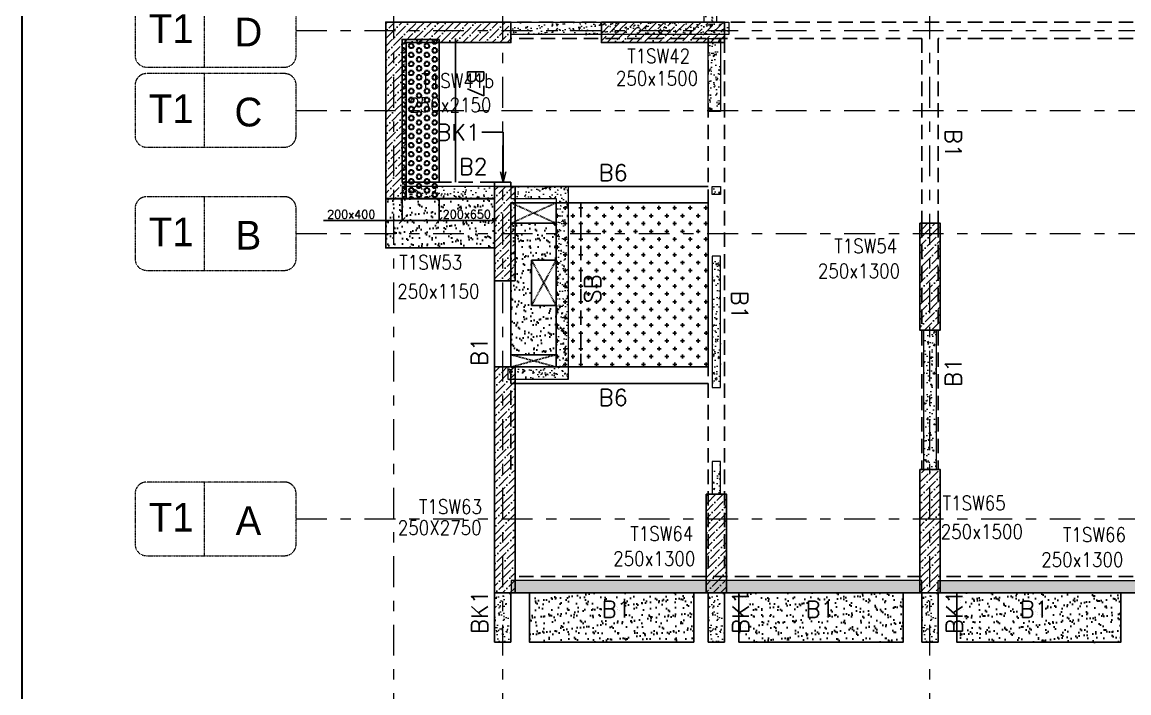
# Model space of a CAD drawing. Header units: millimetres. Extents: x 1078357 to 1340092, y -4684019 to -4550360.
# Drawn here: x 1107926 to 1121396, y -4590830 to -4582661 of the extents above; entities that cross this region are included whole.
import ezdxf
from ezdxf.enums import TextEntityAlignment as Align

# ---------------------------------------------------------------- set-up
doc = ezdxf.new("R2010")
doc.units = ezdxf.units.MM
doc.header["$PDMODE"] = 35
for name, pattern in [('CONTINOUS', [0]), ('DGN STYLE 7', [8.34, 3.75, -1.67, 1.25, -1.67]), ('HIDDEN', [0.375, 0.25, -0.125]), ('New Retail block$0$CONTINOUS', [0])]:
    doc.linetypes.add(name, pattern=pattern)
doc.layers.get('0').update_dxf_attribs({"lineweight": 0})
doc.layers.get('Defpoints').update_dxf_attribs({"lineweight": 0})
for name, color, linetype, lineweight in [('A-_ANOTGRID_E-', 8, 'DGN STYLE 7', 13), ('Combine-boundary', 40, 'Continuous', 30), ('GRID LINE', 8, 'Continuous', 0), ('HATCH', 8, 'Continuous', 30), ('S-COL-IDEN', 30, 'Continuous', 25), ('S-NON STR RCC WALL', 8, 'Continuous', 0)]:
    doc.layers.add(name, color=color, linetype=linetype, lineweight=lineweight)
for name, color, linetype in [('DROP SLAB', 8, 'Continuous'), ('S-BEAM', 3, 'Continuous'), ('S-BEAM-IDEN', 6, 'Continuous'), ('S-COL_STOP', 12, 'Continuous'), ('S-CUTOUT', 8, 'Continuous'), ('S-SLAB-PROJECTION', 2, 'New Retail block$0$CONTINOUS'), ('S-SLAB-STOP', 8, 'New Retail block$0$CONTINOUS')]:
    doc.layers.add(name, color=color, linetype=linetype)
doc.styles.add('Roman', font='romans')
doc.styles.add('ROMANS', font='romans.shx', dxfattribs={"width": 0.85})
doc.styles.get("Standard").update_dxf_attribs({"font": 'Adani Regular.ttf', "height": 500})
doc.dimstyles.new('HARESH', dxfattribs={"dimtxt": 150, "dimasz": 75, "dimexe": 0, "dimexo": 0, "dimgap": 25, "dimtad": 1, "dimdec": 0, "dimdsep": 46, "dimtxsty": 'Roman', "dimblk": 'OBLIQUE', "dimcen": 225, "dimdle": 25, "dimclrd": 2, "dimclre": 2, "dimclrt": 7, "dimadec": 8, "dimazin": 1, "dimtfac": 1, "dimtdec": 0, "dimtmove": 0, "dimatfit": 0, "dimfxl": 1, "dimlwd": -1, "dimlwe": -1, "dimarcsym": 0})
pattern_1 = [(50, (-6322944.62, 28297957.53), (182.184669, -15.93908554), [19.05, -209.55]), (355, (-6322944.62, 28297957.53), (-35.2434214, 191.0568452), [15.24, -167.6405842]), (100.4514447, (-6322929.44, 28297956.2), (146.9412471, 175.1177519), [16.1900088, -178.0902446]), (46.1842, (-6322944.62, 28298008.33), (271.0790409, -42.042328), [28.575, -314.325]), (96.6355576, (-6322922.03, 28298004.83), (237.404134, 247.4261246), [24.2850231, -267.1356082]), (351.1841512, (-6322944.62, 28298008.33), (237.404134, 247.4261246), [22.859967, -251.459732]), (21, (-6322919.22, 28297995.63), (151.6143913, -102.2651982), [19.05, -209.55]), (326, (-6322919.22, 28297995.63), (61.8020283, 184.1879661), [15.24, -167.64]), (71.451445, (-6322906.59, 28297987.11), (213.4164193, 81.9227689), [16.1900088, -178.0899376]), (37.5, (-6322944.623, 28297957.53), (3.08860325, 84.55503887), [0, -165.608, 0, -170.18, 0, -168.275]), (7.5, (-6322944.62, 28297957.53), (66.8196625, 100.18057482), [0, -97.028, 0, -161.798, 0, -64.135]), (327.5, (-6323001.265, 28297957.53), (135.59059517, -5.72874399), [0, -63.5, 0, -198.12, 0, -262.89]), (317.5, (-6323026.67, 28297957.53), (148.1291814, 25.42649103), [0, -82.55, 0, -131.572, 0, -186.69])]
pattern_2 = [(50, (-5225719.91, 23613938.34), (182.184669, -15.93908554), [19.05, -209.55]), (355, (-5225719.9, 23613938.34), (-35.2434214, 191.0568452), [15.24, -167.6405842]), (100.4514447, (-5225704.73, 23613937.02), (146.9412471, 175.1177519), [16.1900088, -178.0902446]), (46.1842, (-5225719.9, 23613989.14), (271.0790409, -42.042328), [28.575, -314.325]), (96.6355576, (-5225697.32, 23613985.64), (237.404134, 247.4261246), [24.2850231, -267.1356082]), (351.1841512, (-5225719.9, 23613989.14), (237.404134, 247.4261246), [22.859967, -251.459732]), (21, (-5225694.51, 23613976.44), (151.6143913, -102.2651982), [19.05, -209.55]), (326, (-5225694.5, 23613976.44), (61.8020283, 184.1879661), [15.24, -167.64]), (71.451445, (-5225681.87, 23613967.92), (213.4164193, 81.9227689), [16.1900088, -178.0899376]), (37.5, (-5225719.91, 23613938.345), (3.08860325, 84.55503887), [0, -165.608, 0, -170.18, 0, -168.275]), (7.5, (-5225719.91, 23613938.345), (66.8196625, 100.18057482), [0, -97.028, 0, -161.798, 0, -64.135]), (327.5, (-5225776.55, 23613938.345), (135.59059517, -5.728744), [0, -63.5, 0, -198.12, 0, -262.89]), (317.5, (-5225801.95, 23613938.34), (148.1291814, 25.42649103), [0, -82.55, 0, -131.572, 0, -186.69])]
pattern_3 = [(45, (1097224.716, -4684019.19), (33.67596, 123.47852), [158.75, -31.75, 0, -31.75])]
pattern_4 = [(45, (2292446.56, -9444012.59), (33.67596045, 123.4785217), [158.75, -31.75, 0, -31.75])]

# ---------------------------------------------------------------- blocks, each defined once
blk = doc.blocks.new('_Oblique')
at = {"color": 0, "linetype": 'ByBlock', "lineweight": -2}
blk.add_line((-0.5, -0.5), (0.5, 0.5), dxfattribs=at)
blk = doc.blocks.new('*D553')
at = {"layer": 'Defpoints', "color": 0, "ltscale": 700, "transparency": 16777216}
for p in [(1112551, -4584811, 0), (1113001, -4584811, 0), (1112551, -4585077)]:
    blk.add_point(p, dxfattribs=at)
at = {"layer": 'S-BEAM-IDEN', "color": 2, "ltscale": 700, "transparency": 16777216}
for p, q in [((1112551, -4584811), (1112551, -4585077)), ((1113001, -4584811), (1113001, -4585077)), ((1111594, -4585077), (1112551, -4585077)), ((1112551, -4585077), (1112476, -4585077)), ((1113001, -4585077), (1112551, -4585077)), ((1113001, -4585077), (1112551, -4585077)), ((1113001, -4585077), (1113076, -4585077))]:
    blk.add_line(p, q, dxfattribs=at)
at = {"layer": 'S-BEAM-IDEN', "color": 2, "ltscale": 700, "transparency": 16777216, "xscale": 75, "yscale": 75, "zscale": 75}
blk.add_blockref('_Oblique', (1112551, -4585077), dxfattribs=at)
at = {"layer": 'S-BEAM-IDEN', "color": 2, "ltscale": 700, "transparency": 16777216, "xscale": 75, "yscale": 75, "zscale": 75, "rotation": 180}
blk.add_blockref('_Oblique', (1113001, -4585077), dxfattribs=at)
at = {"layer": 'S-BEAM-IDEN', "ltscale": 700, "transparency": 16777216, "insert": (1111931, -4585002), "char_height": 150, "attachment_point": 5, "style": 'Roman'}
blk.add_mtext('{\\H0.666667x;200x400}', dxfattribs=at)
blk = doc.blocks.new('*D554')
at = {"layer": 'Defpoints', "color": 0, "ltscale": 700, "transparency": 16777216}
for p in [(1113001, -4584811), (1113676, -4584811, 0), (1113676, -4585077)]:
    blk.add_point(p, dxfattribs=at)
at = {"layer": 'S-BEAM-IDEN', "color": 2, "ltscale": 700, "transparency": 16777216}
for p, q in [((1113001, -4584811), (1113001, -4585077)), ((1113676, -4584811), (1113676, -4585077)), ((1112976, -4585077), (1113701, -4585077))]:
    blk.add_line(p, q, dxfattribs=at)
at = {"layer": 'S-BEAM-IDEN', "color": 2, "ltscale": 700, "transparency": 16777216, "xscale": 75, "yscale": 75, "zscale": 75, "rotation": 180}
blk.add_blockref('_Oblique', (1113001, -4585077), dxfattribs=at)
at = {"layer": 'S-BEAM-IDEN', "color": 2, "ltscale": 700, "transparency": 16777216, "xscale": 75, "yscale": 75, "zscale": 75}
blk.add_blockref('_Oblique', (1113676, -4585077), dxfattribs=at)
at = {"layer": 'S-BEAM-IDEN', "ltscale": 700, "transparency": 16777216, "insert": (1113338, -4585002), "char_height": 150, "attachment_point": 5, "style": 'Roman'}
blk.add_mtext('{\\H0.666667x;200x650}', dxfattribs=at)
blk = doc.blocks.new('Tower grid nomenclature-ex')
at = {"layer": 'A-_ANOTGRID_E-'}
blk.add_lwpolyline([(-1250, -600), (1750, -600, 0.414214), (2000, -350), (2000, 750, 0.414214), (1750, 1000), (-1250, 1000, 0.414214), (-1500, 750), (-1500, -350, 0.414214)], format="xyb", close=True, dxfattribs=at)
blk.add_lwpolyline([(0, 1000), (0, -600)], dxfattribs=at)
at = {"layer": 'A-_ANOTGRID_E-', "flags": 8}
for p in [(-1235, 400), (1788, 400)]:
    blk.add_attdef('GRID', text='', height=625, dxfattribs=at).set_placement(p, align=Align.MIDDLE_CENTER)

msp = doc.modelspace()

# ---------------------------------------------------------------- hatches: boundary and pattern name
at = {"layer": 'DROP SLAB'}
h = msp.add_hatch(dxfattribs=at)
h.set_pattern_fill('CROSS', color=8, scale=15, angle=0.03079)
h.set_pattern_definition([(180.03079016, (-13122988.45, 56304186.8), (-95.19879988, -95.30117261), [47.625, -142.875]), (270.03079016, (-13123012.28, 56304210.6), (95.30117261, -95.19879988), [47.625, -142.875])])
h.paths.add_polyline_path([(1114425.5, -4584861.5), (1116275.4, -4584861.5), (1116275.4, -4586861.3), (1114425.5, -4586861.3)])
at = {"layer": 'HATCH', "ltscale": 1000}
h = msp.add_hatch(dxfattribs=at)
h.set_pattern_fill('HEX', color=8, scale=10, angle=180)
h.set_pattern_definition([(180, (-1078073.835, 4976331.894), (-7e-15, -54.99261315), [31.75, -63.5]), (300, (-1078073.835, 4976331.894), (47.625, 27.49630658), [31.75, -63.5]), (240, (-1078105.585, 4976331.894), (47.625, -27.49630658), [31.75, -63.5])])
h.paths.add_polyline_path([(1113000.6, -4582872.1), (1112550.6, -4582872.1), (1112550.6, -4584811.3), (1113000.6, -4584811.3)])
at = {"layer": 'HATCH'}
h = msp.add_hatch(dxfattribs=at)
h.set_pattern_fill('AR-SAND', color=8, scale=3, angle=179.97015)
h.set_pattern_definition([(37.4701541, (-2811957.83, 14097877.95), (-4.72361136, 146.8264517), [0, -115.824, 0, -129.54, 0, -123.825]), (7.4701541, (-2811957.83, 14097877.95), (134.9689868, 214.9772528), [0, -62.484, 0, -104.394, 0, -40.005]), (327.4701541, (-2812051.56, 14097878), (237.2979035, 0.3075449), [0, -38.1, 0, -137.16, 0, -179.07]), (317.4701541, (-2812051.56, 14097878), (229.1017424, 66.759465), [0, -19.05, 0, -89.916, 0, -102.87])])
h.paths.add_polyline_path([(1113675.4, -4584811.3), (1112350.4, -4584811.3), (1112350.4, -4585411.5), (1113675.4, -4585411.5)])
h = msp.add_hatch(dxfattribs=at)
h.set_pattern_fill('AR-SAND', color=8, scale=3, angle=180.02985)
h.set_pattern_definition([(37.47015413, (-3907957.55, 18781897.14), (-4.72361136, 146.8264517), [0, -115.824, 0, -129.54, 0, -123.825]), (7.4701541, (-3907957.55, 18781897.14), (134.9689868, 214.9772528), [0, -62.484, 0, -104.394, 0, -40.005]), (327.4701541, (-3908051.28, 18781897.19), (237.2979035, 0.3075449), [0, -38.1, 0, -137.16, 0, -179.07]), (317.4701541, (-3908051.28, 18781897.19), (229.1017424, 66.759465), [0, -19.05, 0, -89.916, 0, -102.87])])
h.paths.add_polyline_path([(1113875.4, -4586711.5), (1114425.4, -4586711.5), (1114425.4, -4586111.4), (1114125.4, -4586111.4), (1114125.4, -4585561.5), (1114425.4, -4585561.5), (1114425.4, -4585111.5), (1113875.4, -4585111.5)])
h = msp.add_hatch(dxfattribs=at)
h.set_pattern_fill('AR-SAND', color=8, scale=3, angle=179.97015)
h.set_pattern_definition([(37.47015413, (-3901432.55, 18781897.14), (-4.72361136, 146.8264517), [0, -115.824, 0, -129.54, 0, -123.825]), (7.4701541, (-3901432.55, 18781897.14), (134.9689868, 214.9772528), [0, -62.484, 0, -104.394, 0, -40.005]), (327.4701541, (-3901526.28, 18781897.19), (237.2979035, 0.3075449), [0, -38.1, 0, -137.16, 0, -179.07]), (317.4701541, (-3901526.28, 18781897.19), (229.1017424, 66.759465), [0, -19.05, 0, -89.916, 0, -102.87])])
h.paths.add_polyline_path([(1116100.4, -4589611.5), (1114100.4, -4589611.5), (1114100.4, -4590211.5), (1116100.4, -4590211.5)])
h = msp.add_hatch(dxfattribs=at)
h.set_pattern_fill('AR-SAND', color=8, scale=3, angle=179.97015)
h.set_pattern_definition([(37.47015413, (-3903982.55, 18781897.14), (-4.72361136, 146.8264517), [0, -115.824, 0, -129.54, 0, -123.825]), (7.4701541, (-3903982.55, 18781897.14), (134.9689868, 214.9772528), [0, -62.484, 0, -104.394, 0, -40.005]), (327.4701541, (-3904076.28, 18781897.19), (237.2979035, 0.3075449), [0, -38.1, 0, -137.16, 0, -179.07]), (317.4701541, (-3904076.28, 18781897.19), (229.1017424, 66.759465), [0, -19.05, 0, -89.916, 0, -102.87])])
h.paths.add_polyline_path([(1118650.4, -4589611.5), (1116650.4, -4589611.5), (1116650.4, -4590211.5), (1118650.4, -4590211.5)])
h = msp.add_hatch(dxfattribs=at)
h.set_pattern_fill('AR-SAND', color=8, scale=3, angle=179.97015)
h.set_pattern_definition([(37.47015413, (-3906632.55, 18781897.14), (-4.72361136, 146.8264517), [0, -115.824, 0, -129.54, 0, -123.825]), (7.4701541, (-3906632.55, 18781897.14), (134.9689868, 214.9772528), [0, -62.484, 0, -104.394, 0, -40.005]), (327.4701541, (-3906726.28, 18781897.19), (237.2979035, 0.3075449), [0, -38.1, 0, -137.16, 0, -179.07]), (317.4701541, (-3906726.28, 18781897.19), (229.1017424, 66.759465), [0, -19.05, 0, -89.916, 0, -102.87])])
h.paths.add_polyline_path([(1121300.4, -4589611.5), (1119300.4, -4589611.5), (1119300.4, -4590211.5), (1121300.4, -4590211.5)])
at = {"layer": 'S-COL_STOP', "lineweight": 25, "extrusion": (1.00316e-06, -1.91639e-11, 1)}
h = msp.add_hatch(dxfattribs=at)
h.set_pattern_fill('ANSI36', color=8, scale=20)
h.set_pattern_definition(pattern_3)
h.paths.add_polyline_path([(1112600.6, -4582911.5), (1113875.6, -4582911.5), (1113875.6, -4582661.5), (1112350.6, -4582661.5), (1112350.6, -4584811.5), (1112600.6, -4584811.5)])
at = {"layer": 'S-COL_STOP', "lineweight": 25}
h = msp.add_hatch(dxfattribs=at)
h.set_pattern_fill('ANSI36', color=8, scale=20)
h.set_pattern_definition(pattern_4)
h.paths.add_polyline_path([(1114975.6, -4582661.5), (1116475.6, -4582661.5), (1116475.6, -4582911.5), (1114975.6, -4582911.5)])
h = msp.add_hatch(dxfattribs=at)
h.set_pattern_fill('ANSI36', color=8, scale=20)
h.set_pattern_definition([(45, (2236684.96, -9406181.02), (33.67596045, 123.4785217), [158.75, -31.75, 0, -31.75])])
h.paths.add_polyline_path([(1113675.6, -4584661.5), (1113925.6, -4584661.5), (1113925.6, -4585811.5), (1113675.6, -4585811.5)])
h = msp.add_hatch(dxfattribs=at)
h.set_pattern_fill('ANSI36', color=8, scale=20)
h.set_pattern_definition(pattern_4)
h.paths.add_polyline_path([(1118850.7, -4585111.5), (1119100.7, -4585111.5), (1119100.7, -4586411.5), (1118850.7, -4586411.5)])
at = {"layer": 'S-COL_STOP', "lineweight": 25, "extrusion": (1.00316e-06, -2.11765e-11, 1)}
h = msp.add_hatch(dxfattribs=at)
h.set_pattern_fill('ANSI36', color=8, scale=20)
h.set_pattern_definition(pattern_3)
h.paths.add_polyline_path([(1113925.6, -4589611.5), (1113675.6, -4589611.5), (1113675.6, -4586861.3), (1113925.6, -4586861.3)])
at = {"layer": 'S-COL_STOP', "lineweight": 25}
h = msp.add_hatch(dxfattribs=at)
h.set_pattern_fill('ANSI36', color=8, scale=20)
h.set_pattern_definition(pattern_4)
h.paths.add_polyline_path([(1118850.6, -4588111.5), (1119100.6, -4588111.5), (1119100.6, -4589611.5), (1118850.6, -4589611.5)])
h = msp.add_hatch(dxfattribs=at)
h.set_pattern_fill('ANSI36', color=8, scale=20)
h.set_pattern_definition(pattern_4)
h.paths.add_polyline_path([(1116500.6, -4588411.5), (1116500.6, -4589611.5), (1116250.6, -4589611.5), (1116250.6, -4588411.5)])
at = {"layer": 'S-NON STR RCC WALL'}
h = msp.add_hatch(dxfattribs=at)
h.set_pattern_fill('AR-CONC', color=256, angle=180)
h.set_pattern_definition([(50, (-4135559.94, 18929919.15), (182.184669, -15.9390855), [19.05, -209.55]), (355, (-4135559.94, 18929919.15), (-35.2434214, 191.0568452), [15.24, -167.6405842]), (100.4514447, (-4135544.76, 18929917.82), (146.9412471, 175.1177519), [16.1900088, -178.0902446]), (46.1842, (-4135559.94, 18929969.95), (271.0790409, -42.042328), [28.575, -314.325]), (96.6355576, (-4135537.35, 18929966.45), (237.404134, 247.4261246), [24.285023, -267.1356082]), (351.1841512, (-4135559.94, 18929969.95), (237.404134, 247.4261246), [22.859967, -251.459732]), (21, (-4135534.54, 18929957.25), (151.6143913, -102.2651982), [19.05, -209.55]), (326, (-4135534.54, 18929957.25), (61.8020283, 184.1879661), [15.24, -167.64]), (71.451445, (-4135521.9, 18929948.73), (213.4164193, 81.9227689), [16.1900088, -178.0899376]), (37.5, (-4135559.94, 18929919.15), (3.08860325, 84.55503887), [0, -165.608, 0, -170.18, 0, -168.275]), (7.5, (-4135559.94, 18929919.15), (66.8196625, 100.18057482), [0, -97.028, 0, -161.798, 0, -64.135]), (327.5, (-4135616.58, 18929919.15), (135.59059517, -5.728744), [0, -63.5, 0, -198.12, 0, -262.89]), (317.5, (-4135641.98, 18929919.15), (148.1291814, 25.42649103), [0, -82.55, 0, -131.572, 0, -186.69])])
h.paths.add_polyline_path([(1113875.4, -4580661.5), (1113875.4, -4580511.5), (1116525.4, -4580511.5), (1116525.4, -4580661.5), (1116375.4, -4580661.5), (1116375.4, -4582661.5), (1116525.4, -4582661.5), (1116525.4, -4582811.5), (1113875.4, -4582811.5), (1113875.4, -4582661.5), (1116225.4, -4582661.5), (1116225.4, -4580661.5)])
h = msp.add_hatch(dxfattribs=at)
h.set_pattern_fill('AR-CONC', color=256, angle=180)
h.set_pattern_definition([(50, (-6335259.39, 28294667.5), (182.184669, -15.93908554), [19.05, -209.55]), (355, (-6335259.39, 28294667.5), (-35.2434214, 191.0568452), [15.24, -167.6405842]), (100.4514447, (-6335244.2, 28294666.17), (146.9412471, 175.1177519), [16.1900088, -178.0902446]), (46.1842, (-6335259.4, 28294718.3), (271.0790409, -42.042328), [28.575, -314.325]), (96.6355576, (-6335236.8, 28294714.8), (237.404134, 247.4261246), [24.2850231, -267.1356082]), (351.1841512, (-6335259.4, 28294718.3), (237.404134, 247.4261246), [22.859967, -251.459732]), (21, (-6335233.99, 28294705.6), (151.6143913, -102.2651982), [19.05, -209.55]), (326, (-6335233.99, 28294705.6), (61.8020283, 184.1879661), [15.24, -167.64]), (71.451445, (-6335221.36, 28294697.08), (213.4164193, 81.9227689), [16.1900088, -178.0899376]), (37.5, (-6335259.39, 28294667.5), (3.08860325, 84.55503887), [0, -165.608, 0, -170.18, 0, -168.275]), (7.5, (-6335259.39, 28294667.5), (66.8196625, 100.18057482), [0, -97.028, 0, -161.798, 0, -64.135]), (327.5, (-6335316.03, 28294667.5), (135.59059517, -5.72874399), [0, -63.5, 0, -198.12, 0, -262.89]), (317.5, (-6335341.43, 28294667.5), (148.1291814, 25.42649103), [0, -82.55, 0, -131.572, 0, -186.69])])
h.paths.add_polyline_path([(1116275.4, -4582861.5), (1116425.4, -4582861.5), (1116425.4, -4583751.4), (1116275.4, -4583751.4)])
h = msp.add_hatch(dxfattribs=at)
h.set_pattern_fill('AR-CONC', color=256, angle=180)
h.set_pattern_definition(pattern_2)
h.paths.add_polyline_path([(1112550.4, -4584811.3), (1113675.4, -4584811.3), (1113675.4, -4584661.3), (1112550.4, -4584661.3)])
h = msp.add_hatch(dxfattribs=at)
h.set_pattern_fill('AR-CONC', color=256, angle=180)
h.set_pattern_definition(pattern_2)
h.paths.add_polyline_path([(1114575.5, -4587011.3), (1114575.5, -4584661.3), (1113875.5, -4584661.3), (1113875.5, -4584811.3), (1114425.5, -4584811.3), (1114425.5, -4586861.3), (1113825.5, -4586861.3), (1113825.5, -4586861.3), (1113835.5, -4586861.3), (1113835.5, -4587011.3)])
h = msp.add_hatch(dxfattribs=at)
h.set_pattern_fill('AR-CONC', color=256, angle=180)
h.set_pattern_definition([(50, (2213600.31, -9075725.67), (182.184669, -15.9390855), [19.05, -209.55]), (355, (2213600.31, -9075725.67), (-35.2434214, 191.056845), [15.24, -167.640584]), (100.4514447, (2213615.5, -9075727), (146.941247, 175.117752), [16.190009, -178.0902446]), (46.1842, (2213600.31, -9075674.87), (271.079041, -42.042328), [28.575, -314.325]), (96.6355576, (2213622.9, -9075678.37), (237.404134, 247.426125), [24.285023, -267.135608]), (351.184151, (2213600.3, -9075674.87), (237.404134, 247.426125), [22.859967, -251.459732]), (21, (2213625.71, -9075687.57), (151.6143913, -102.265198), [19.05, -209.55]), (326, (2213625.71, -9075687.57), (61.802028, 184.187966), [15.24, -167.64]), (71.451445, (2213638.35, -9075696.09), (213.416419, 81.922769), [16.190009, -178.0899376]), (37.5, (2213600.31, -9075725.67), (3.08860325, 84.5550389), [0, -165.608, 0, -170.18, 0, -168.275]), (7.5, (2213600.31, -9075725.67), (66.8196625, 100.1805748), [0, -97.028, 0, -161.798, 0, -64.135]), (327.5, (2213543.67, -9075725.67), (135.5905952, -5.728744), [0, -63.5, 0, -198.12, 0, -262.89]), (317.5, (2213518.27, -9075725.67), (148.1291814, 25.426491), [0, -82.55, 0, -131.572, 0, -186.69])])
h.paths.add_polyline_path([(1116325.4, -4584661.5), (1116425.4, -4584661.5), (1116425.4, -4584761.5), (1116325.4, -4584761.5)])
h = msp.add_hatch(dxfattribs=at)
h.set_pattern_fill('AR-CONC', color=256, angle=180)
h.set_pattern_definition([(50, (2213613.53, -9074361), (182.184669, -15.9390855), [19.05, -209.55]), (355, (2213613.53, -9074361), (-35.2434214, 191.056845), [15.24, -167.640584]), (100.4514447, (2213628.7, -9074362.33), (146.941247, 175.117752), [16.190009, -178.0902446]), (46.1842, (2213613.53, -9074310.2), (271.079041, -42.042328), [28.575, -314.325]), (96.6355576, (2213636.12, -9074313.7), (237.404134, 247.426125), [24.285023, -267.135608]), (351.184151, (2213613.53, -9074310.2), (237.404134, 247.426125), [22.859967, -251.459732]), (21, (2213638.93, -9074322.9), (151.6143913, -102.265198), [19.05, -209.55]), (326, (2213638.93, -9074322.9), (61.802028, 184.187966), [15.24, -167.64]), (71.451445, (2213651.56, -9074331.42), (213.416419, 81.922769), [16.190009, -178.0899376]), (37.5, (2213613.527, -9074361), (3.08860325, 84.5550389), [0, -165.608, 0, -170.18, 0, -168.275]), (7.5, (2213613.53, -9074361), (66.8196625, 100.1805748), [0, -97.028, 0, -161.798, 0, -64.135]), (327.5, (2213556.885, -9074361), (135.5905952, -5.728744), [0, -63.5, 0, -198.12, 0, -262.89]), (317.5, (2213531.48, -9074361), (148.1291814, 25.426491), [0, -82.55, 0, -131.572, 0, -186.69])])
h.paths.add_polyline_path([(1116325.4, -4587111.5), (1116425.4, -4587111.5), (1116425.4, -4585511.5), (1116325.4, -4585511.5)])
at = {"layer": 'S-NON STR RCC WALL', "ltscale": 700}
h = msp.add_hatch(dxfattribs=at)
h.set_pattern_fill('AR-CONC', color=256)
h.set_pattern_definition([(50, (-14215.53, 285410.95), (182.184669, -15.9390855), [19.05, -209.55]), (355, (-14215.53, 285410.95), (-35.2434214, 191.056845), [15.24, -167.640584]), (100.4514447, (-14200.34, 285409.62), (146.941247, 175.117752), [16.190009, -178.0902446]), (46.1842, (-14215.53, 285461.75), (271.079041, -42.042328), [28.575, -314.325]), (96.6355576, (-14192.94, 285458.24), (237.404134, 247.426125), [24.285023, -267.135608]), (351.184151, (-14215.53, 285461.75), (237.404134, 247.426125), [22.859967, -251.459732]), (21, (-14190.13, 285449.05), (151.6143913, -102.265198), [19.05, -209.55]), (326, (-14190.13, 285449.05), (61.802028, 184.187966), [15.24, -167.64]), (71.451445, (-14177.49, 285440.52), (213.416419, 81.922769), [16.190009, -178.0899376]), (37.5, (-14215.525, 285410.946), (3.08860325, 84.5550389), [0, -165.608, 0, -170.18, 0, -168.275]), (7.5, (-14215.525, 285410.95), (66.8196625, 100.1805748), [0, -97.028, 0, -161.798, 0, -64.135]), (327.5, (-14272.17, 285410.946), (135.5905952, -5.728744), [0, -63.5, 0, -198.12, 0, -262.89]), (317.5, (-14297.57, 285410.95), (148.1291814, 25.426491), [0, -82.55, 0, -131.572, 0, -186.69])])
h.paths.add_polyline_path([(1118900.4, -4586411.4), (1119050.4, -4586411.4), (1119050.4, -4588111.4), (1118900.4, -4588111.4)])
at = {"layer": 'S-NON STR RCC WALL'}
h = msp.add_hatch(dxfattribs=at)
h.set_pattern_fill('AR-CONC', color=256, angle=180)
h.set_pattern_definition([(50, (1116388.81, -4390341.82), (182.18467, -15.93909), [19.05, -209.55]), (355, (1116388.81, -4390341.82), (-35.24342, 191.05685), [15.24, -167.64058]), (100.45144, (1116404, -4390343.14), (146.94125, 175.11775), [16.19001, -178.09024]), (46.1842, (1116388.8, -4390291.02), (271.07904, -42.04233), [28.575, -314.325]), (96.63556, (1116411.4, -4390294.52), (237.40413, 247.42612), [24.28502, -267.1356]), (351.18415, (1116388.8, -4390291.02), (237.40413, 247.42612), [22.85997, -251.45973]), (21, (1116414.21, -4390303.72), (151.61439, -102.2652), [19.05, -209.55]), (326, (1116414.21, -4390303.72), (61.80203, 184.18797), [15.24, -167.64]), (71.45144, (1116426.85, -4390312.24), (213.41642, 81.92277), [16.19001, -178.08994]), (37.5, (1116388.81, -4390341.815), (3.088603, 84.555039), [0, -165.608, 0, -170.18, 0, -168.275]), (7.5, (1116388.81, -4390341.815), (66.819663, 100.180575), [0, -97.028, 0, -161.798, 0, -64.135]), (327.5, (1116332.17, -4390341.815), (135.590595, -5.728744), [0, -63.5, 0, -198.12, 0, -262.89]), (317.5, (1116306.77, -4390341.82), (148.12918, 25.42649), [0, -82.55, 0, -131.572, 0, -186.69])])
h.paths.add_polyline_path([(1116325.4, -4588411.8), (1116425.4, -4588411.8), (1116425.4, -4588011.5), (1116325.4, -4588011.5)])
h = msp.add_hatch(dxfattribs=at)
h.set_pattern_fill('AR-CONC', color=256, angle=180)
h.set_pattern_definition(pattern_1)
h.paths.add_polyline_path([(1113878.4, -4589611.3), (1118875.5, -4589611.3), (1118875.5, -4589461.3), (1113878.4, -4589461.3)])
h = msp.add_hatch(dxfattribs=at)
h.set_pattern_fill('AR-CONC', color=256)
h.set_pattern_definition(pattern_1)
h.paths.add_polyline_path([(1124072.5, -4589611.3), (1119075.4, -4589611.3), (1119075.4, -4589461.3), (1124072.5, -4589461.3)])
h = msp.add_hatch(dxfattribs=at)
h.set_pattern_fill('AR-CONC', color=256, angle=180)
h.set_pattern_definition([(50, (-8516496.85, 37649495.84), (182.184669, -15.93908554), [19.05, -209.55]), (355, (-8516496.85, 37649495.84), (-35.2434214, 191.0568452), [15.24, -167.6405842]), (100.4514447, (-8516481.66, 37649494.51), (146.9412471, 175.1177519), [16.1900088, -178.0902446]), (46.1842, (-8516496.85, 37649546.64), (271.0790409, -42.0423279), [28.575, -314.325]), (96.6355576, (-8516474.26, 37649543.14), (237.404134, 247.4261246), [24.2850231, -267.1356082]), (351.1841512, (-8516496.85, 37649546.64), (237.404134, 247.4261246), [22.859967, -251.459732]), (21, (-8516471.45, 37649533.94), (151.61439127, -102.2651982), [19.05, -209.55]), (326, (-8516471.45, 37649533.94), (61.80202835, 184.1879661), [15.24, -167.64]), (71.451445, (-8516458.81, 37649525.42), (213.4164193, 81.9227689), [16.1900088, -178.0899376]), (37.5, (-8516496.846, 37649495.84), (3.08860325, 84.55503887), [0, -165.608, 0, -170.18, 0, -168.275]), (7.5, (-8516496.85, 37649495.84), (66.81966251, 100.18057482), [0, -97.028, 0, -161.798, 0, -64.135]), (327.5, (-8516553.49, 37649495.84), (135.59059517, -5.72874399), [0, -63.5, 0, -198.12, 0, -262.89]), (317.5, (-8516578.89, 37649495.84), (148.1291814, 25.42649103), [0, -82.55, 0, -131.572, 0, -186.69])])
h.paths.add_polyline_path([(1113875.4, -4589611.4), (1113675.4, -4589611.4), (1113675.4, -4590211.4), (1113875.4, -4590211.4), (1113875.4, -4590211.4), (1113875.4, -4589611.5)], is_closed=False)
h = msp.add_hatch(dxfattribs=at)
h.set_pattern_fill('AR-CONC', color=256, angle=180)
h.set_pattern_definition([(50, (-8513896.82, 37649495.84), (182.184669, -15.93908554), [19.05, -209.55]), (355, (-8513896.82, 37649495.84), (-35.2434214, 191.0568452), [15.24, -167.6405842]), (100.4514447, (-8513881.64, 37649494.51), (146.9412471, 175.1177519), [16.1900088, -178.0902446]), (46.1842, (-8513896.82, 37649546.64), (271.0790409, -42.0423279), [28.575, -314.325]), (96.6355576, (-8513874.24, 37649543.14), (237.404134, 247.4261246), [24.2850231, -267.1356082]), (351.1841512, (-8513896.82, 37649546.64), (237.404134, 247.4261246), [22.859967, -251.459732]), (21, (-8513871.42, 37649533.94), (151.61439127, -102.2651982), [19.05, -209.55]), (326, (-8513871.42, 37649533.94), (61.80202835, 184.1879661), [15.24, -167.64]), (71.451445, (-8513858.79, 37649525.42), (213.4164193, 81.9227689), [16.1900088, -178.0899376]), (37.5, (-8513896.825, 37649495.84), (3.08860325, 84.55503887), [0, -165.608, 0, -170.18, 0, -168.275]), (7.5, (-8513896.825, 37649495.84), (66.81966251, 100.18057482), [0, -97.028, 0, -161.798, 0, -64.135]), (327.5, (-8513953.47, 37649495.84), (135.59059517, -5.72874399), [0, -63.5, 0, -198.12, 0, -262.89]), (317.5, (-8513978.87, 37649495.84), (148.1291814, 25.42649103), [0, -82.55, 0, -131.572, 0, -186.69])])
h.paths.add_polyline_path([(1116475.4, -4589611.4), (1116275.4, -4589611.4), (1116275.4, -4590211.4), (1116475.4, -4590211.4), (1116475.4, -4590211.4), (1116475.4, -4589611.5)], is_closed=False)
h = msp.add_hatch(dxfattribs=at)
h.set_pattern_fill('AR-CONC', color=256, angle=180)
h.set_pattern_definition([(50, (-8511296.82, 37649495.84), (182.184669, -15.93908554), [19.05, -209.55]), (355, (-8511296.82, 37649495.84), (-35.2434214, 191.0568452), [15.24, -167.6405842]), (100.4514447, (-8511281.64, 37649494.51), (146.9412471, 175.1177519), [16.1900088, -178.0902446]), (46.1842, (-8511296.82, 37649546.64), (271.0790409, -42.0423279), [28.575, -314.325]), (96.6355576, (-8511274.24, 37649543.14), (237.404134, 247.4261246), [24.2850231, -267.1356082]), (351.1841512, (-8511296.82, 37649546.64), (237.404134, 247.4261246), [22.859967, -251.459732]), (21, (-8511271.42, 37649533.94), (151.61439127, -102.2651982), [19.05, -209.55]), (326, (-8511271.42, 37649533.94), (61.80202835, 184.1879661), [15.24, -167.64]), (71.451445, (-8511258.79, 37649525.42), (213.4164193, 81.9227689), [16.1900088, -178.0899376]), (37.5, (-8511296.825, 37649495.84), (3.08860325, 84.55503887), [0, -165.608, 0, -170.18, 0, -168.275]), (7.5, (-8511296.825, 37649495.84), (66.81966251, 100.18057482), [0, -97.028, 0, -161.798, 0, -64.135]), (327.5, (-8511353.47, 37649495.84), (135.59059517, -5.72874399), [0, -63.5, 0, -198.12, 0, -262.89]), (317.5, (-8511378.87, 37649495.84), (148.1291814, 25.42649103), [0, -82.55, 0, -131.572, 0, -186.69])])
h.paths.add_polyline_path([(1119075.4, -4589611.4), (1118875.4, -4589611.4), (1118875.4, -4590211.4), (1119075.4, -4590211.4), (1119075.4, -4590211.4), (1119075.4, -4589611.5)], is_closed=False)

# ---------------------------------------------------------------- linework, layer by layer
at = {"layer": 'Combine-boundary', "ltscale": 700, "elevation": 0}
msp.add_lwpolyline([(1107925.5, -4563794.5), (1209312.4, -4563794.5), (1209312.4, -4603717.1), (1107925.5, -4603717.1)], close=True, dxfattribs=at)
at = {"layer": 'GRID LINE', "linetype": 'DGN STYLE 7', "ltscale": 100, "elevation": 0}
for points in [[(1112450.4, -4592877.8), (1112450.4, -4570606.9)], [(1113775.4, -4592877.8), (1113775.4, -4570606.9)], [(1118975.4, -4592877.8), (1118975.4, -4570606.9)], [(1111260.2, -4582761.5), (1206623.6, -4582761.5)], [(1111260.2, -4583736.5), (1206623.6, -4583736.5)], [(1111260.2, -4585236.5), (1206623.6, -4585236.5)], [(1111260.2, -4588711.5), (1206623.6, -4588711.5)]]:
    msp.add_lwpolyline(points, dxfattribs=at)
at = {"layer": 'S-BEAM', "linetype": 'HIDDEN', "ltscale": 700}
for p, q in [((1116225.4, -4582661.5, 0), (1113875.4, -4582661.5, 0)), ((1124075.4, -4582661.5, 0), (1116525.4, -4582661.5, 0)), ((1118875.4, -4582861.5, 0), (1113875.4, -4582861.5, 0)), ((1116275.4, -4582861.5, 0), (1116275.4, -4589311.4, 0)), ((1116475.4, -4582861.5, 0), (1116475.4, -4589311.4, 0)), ((1118875.4, -4582861.5, 0), (1118875.4, -4585111.4, 0)), ((1124075.4, -4582861.5, 0), (1119075.4, -4582861.5, 0)), ((1119075.4, -4582861.5, 0), (1119075.4, -4585111.4, 0)), ((1113675.4, -4584611.5, 0), (1113000.6, -4584611.5, 0)), ((1114425.3, -4584861.8, 0), (1114425.3, -4586861.6, 0)), ((1114725.3, -4584861.8, 0), (1114725.3, -4586861.6, 0)), ((1118875.4, -4585111.4, 0), (1118875.4, -4588111.4, 0)), ((1119075.4, -4585111.4, 0), (1119075.4, -4588111.4, 0)), ((1113875.4, -4588111.4, 0), (1113875.4, -4585811.4, 0)), ((1118875.4, -4589411.4, 0), (1113875.4, -4589411.4, 0)), ((1124075.4, -4589411.4, 0), (1119075.4, -4589411.4, 0))]:
    msp.add_line(p, q, dxfattribs=at)
at = {"layer": 'S-BEAM', "linetype": 'Continuous', "ltscale": 700}
for p, q in [((1113000.6, -4584611.5, 0), (1113000.6, -4582872.1, 0)), ((1113875.6, -4584861.5, 0), (1116275.4, -4584861.5, 0)), ((1113875.4, -4586861.3, 0), (1116275.4, -4586861.3, 0))]:
    msp.add_line(p, q, dxfattribs=at)
at = {"layer": 'S-BEAM', "ltscale": 700}
for p, q in [((1113200.6, -4584611.5, 0), (1113200.6, -4582861.5, 0)), ((1113875.6, -4584661.5, 0), (1116275.4, -4584661.5, 0)), ((1113675.4, -4585611.4, 0), (1113675.4, -4585611.4, 0)), ((1113675.4, -4585811.4, 0), (1113676.1, -4585811.4, 0)), ((1113875.4, -4587061.3, 0), (1116275.4, -4587061.3, 0))]:
    msp.add_line(p, q, dxfattribs=at)
at = {"layer": 'S-BEAM', "linetype": 'HIDDEN', "ltscale": 500}
msp.add_line((1113000.6, -4584611.5, 0), (1112550.6, -4584611.5, 0), dxfattribs=at)
at = {"layer": 'S-BEAM', "linetype": 'ByBlock', "ltscale": 500}
msp.add_line((1113000.6, -4584811.5, 0), (1112550.6, -4584811.5, 0), dxfattribs=at)
at = {"layer": 'S-BEAM', "linetype": 'CONTINOUS', "ltscale": 700}
for p, q in [((1113675.4, -4584811.5, 0), (1113000.6, -4584811.5, 0)), ((1113675.4, -4588111.4, 0), (1113675.4, -4585811.4, 0)), ((1113675.4, -4590211.5, 0), (1113675.4, -4589611.5, 0)), ((1118875.4, -4589611.4, 0), (1113875.4, -4589611.4, 0)), ((1113875.4, -4589611.5, 0), (1113875.4, -4590211.5, 0)), ((1116275.4, -4590211.5, 0), (1116275.4, -4589611.5, 0)), ((1116475.4, -4589611.5, 0), (1116475.4, -4590211.5, 0)), ((1118875.4, -4590211.4, 0), (1118875.4, -4589611.4, 0)), ((1124075.4, -4589611.4, 0), (1119075.4, -4589611.4, 0)), ((1119075.4, -4589611.4, 0), (1119075.4, -4590211.4, 0)), ((1113875.4, -4590211.5, 0), (1113675.4, -4590211.5, 0)), ((1116475.4, -4590211.5, 0), (1116275.4, -4590211.5, 0)), ((1119075.4, -4590211.4, 0), (1118875.4, -4590211.4, 0))]:
    msp.add_line(p, q, dxfattribs=at)
at = {"layer": 'S-BEAM', "linetype": 'Continuous', "ltscale": 700, "elevation": 0}
msp.add_lwpolyline([(1113875.5, -4584611.1), (1113675.4, -4584611.1), (1113675.4, -4584661.3), (1113875.5, -4584661.3)], close=True, dxfattribs=at)
at = {"layer": 'S-COL_STOP', "lineweight": 25, "extrusion": (1.00316e-06, -1.91639e-11, 1), "elevation": 1.1}
msp.add_lwpolyline([(1112650.6, -4582911.5), (1113875.6, -4582911.5), (1113875.6, -4582661.5), (1112350.6, -4582661.5), (1112350.6, -4584811.5), (1112600.6, -4584811.5), (1112600.6, -4582911.5)], close=True, dxfattribs=at)
at = {"layer": 'S-COL_STOP', "lineweight": 25, "elevation": 0}
for points in [[(1114975.6, -4582661.5), (1116475.6, -4582661.5), (1116475.6, -4582911.5), (1114975.6, -4582911.5)], [(1113675.6, -4584661.5), (1113925.6, -4584661.5), (1113925.6, -4585811.5), (1113675.6, -4585811.5)], [(1118850.6, -4585111.5), (1119100.6, -4585111.5), (1119100.6, -4586411.5), (1118850.6, -4586411.5)], [(1118850.6, -4588111.5), (1119100.6, -4588111.5), (1119100.6, -4589611.5), (1118850.6, -4589611.5)], [(1116250.6, -4588411.5), (1116500.6, -4588411.5), (1116500.6, -4589611.5), (1116250.6, -4589611.5)]]:
    msp.add_lwpolyline(points, close=True, dxfattribs=at)
at = {"layer": 'S-COL_STOP', "lineweight": 25, "extrusion": (1.00316e-06, -2.11765e-11, 1), "elevation": 1.1}
msp.add_lwpolyline([(1113925.6, -4589611.5), (1113675.6, -4589611.5), (1113675.6, -4586861.3), (1113925.6, -4586861.3)], close=True, dxfattribs=at)
at = {"layer": 'S-CUTOUT', "linetype": 'HIDDEN', "ltscale": 50}
for p, q in [((1113875.4, -4585111.5, 0), (1114425.5, -4584861.5, 0)), ((1114425.4, -4585111.5, 0), (1113875.6, -4584861.5, 0)), ((1114125.4, -4586111.5, 0), (1114425.5, -4585561.5, 0)), ((1114125.4, -4585561.5, 0), (1114425.4, -4586111.4, 0)), ((1113875.4, -4586711.5, 0), (1114425.5, -4586861.3, 0)), ((1114425.4, -4586711.5, 0), (1113876.3, -4586861.3, 0))]:
    msp.add_line(p, q, dxfattribs=at)
at = {"layer": 'S-CUTOUT', "linetype": 'CONTINOUS', "ltscale": 500, "elevation": 0}
for points in [[(1113875.6, -4585111.5), (1114425.4, -4585111.5), (1114425.4, -4584861.6), (1113875.6, -4584861.6)], [(1114125.4, -4586111.5), (1114425.4, -4586111.5), (1114425.4, -4585561.5), (1114125.4, -4585561.5)], [(1113875.4, -4586861.3), (1114425.5, -4586861.3), (1114425.5, -4586711.5), (1113875.4, -4586711.5)]]:
    msp.add_lwpolyline(points, close=True, dxfattribs=at)
at = {"layer": 'S-NON STR RCC WALL', "elevation": 0}
for points in [[(1113875.4, -4580661.5), (1113875.4, -4580511.5), (1116525.4, -4580511.5), (1116525.4, -4580661.5), (1116375.4, -4580661.5), (1116375.4, -4582661.5), (1116525.4, -4582661.5), (1116525.4, -4582811.5), (1113875.4, -4582811.5), (1113875.4, -4582661.5), (1116225.4, -4582661.5), (1116225.4, -4580661.5)], [(1112550.4, -4584811.3), (1113675.4, -4584811.3), (1113675.4, -4584661.3), (1112550.4, -4584661.3)], [(1114575.5, -4587011.3), (1114575.5, -4584661.3), (1113875.5, -4584661.3), (1113875.5, -4584811.3), (1114425.5, -4584811.3), (1114425.5, -4586861.3), (1113825.5, -4586861.3), (1113825.5, -4586861.3), (1113835.5, -4586861.3), (1113835.5, -4587011.3)], [(1116325.4, -4588411.8), (1116425.4, -4588411.8), (1116425.4, -4588011.5), (1116325.4, -4588011.5)], [(1113878.4, -4589611.3), (1118875.5, -4589611.3), (1118875.5, -4589461.3), (1113878.4, -4589461.3)], [(1124072.5, -4589611.3), (1119075.4, -4589611.3), (1119075.4, -4589461.3), (1124072.5, -4589461.3)]]:
    msp.add_lwpolyline(points, close=True, dxfattribs=at)
at = {"layer": 'S-NON STR RCC WALL', "ltscale": 700, "elevation": 0}
for points in [[(1116275.4, -4582861.5), (1116425.4, -4582861.5), (1116425.4, -4583751.4), (1116275.4, -4583751.4)], [(1116325.4, -4584661.5), (1116425.4, -4584661.5), (1116425.4, -4584761.5), (1116325.4, -4584761.5)], [(1116325.4, -4587111.5), (1116425.4, -4587111.5), (1116425.4, -4585511.5), (1116325.4, -4585511.5)], [(1118900.4, -4586411.4), (1119050.4, -4586411.4), (1119050.4, -4588111.4), (1118900.4, -4588111.4)]]:
    msp.add_lwpolyline(points, close=True, dxfattribs=at)
at = {"layer": 'S-SLAB-PROJECTION', "elevation": 0}
for points in [[(1113675.4, -4584811.3), (1112350.4, -4584811.3), (1112350.4, -4585411.5), (1113675.4, -4585411.5)], [(1116100.4, -4589611.5), (1114100.4, -4589611.5), (1114100.4, -4590211.5), (1116100.4, -4590211.5)], [(1118650.4, -4589611.5), (1116650.4, -4589611.5), (1116650.4, -4590211.5), (1118650.4, -4590211.5)], [(1121300.4, -4589611.5), (1119300.4, -4589611.5), (1119300.4, -4590211.5), (1121300.4, -4590211.5)]]:
    msp.add_lwpolyline(points, close=True, dxfattribs=at)
at = {"layer": 'S-SLAB-STOP', "color": 8, "ltscale": 1000, "elevation": 0}
msp.add_lwpolyline([(1113000.6, -4582872.1), (1112550.6, -4582872.1), (1112550.6, -4584611.5), (1113000.6, -4584611.5)], close=True, dxfattribs=at)
at = {"layer": 'S-SLAB-STOP', "linetype": 'CONTINOUS', "ltscale": 500, "elevation": 0}
msp.add_lwpolyline([(1114425.5, -4584861.5), (1116275.4, -4584861.5), (1116275.4, -4586861.3), (1114425.5, -4586861.3)], close=True, dxfattribs=at)
at = {"layer": 'S-SLAB-STOP', "color": 8, "ltscale": 1000, "elevation": 0}
msp.add_lwpolyline([(1113875.4, -4586711.5), (1114425.4, -4586711.5), (1114425.4, -4586111.4), (1114125.4, -4586111.4), (1114125.4, -4585561.5), (1114425.4, -4585561.5), (1114425.4, -4585111.5), (1113875.4, -4585111.5), (1113875.4, -4586711.5)], dxfattribs=at)

# ---------------------------------------------------------------- block references
at = {"layer": 'GRID LINE'}
ref = msp.add_blockref('Tower grid nomenclature-ex', (1110140.2, -4582873.5, 0), dxfattribs=dict(at, xscale=0.56, yscale=0.56, zscale=0.56))
ref.add_attrib('GRID', 'D', dxfattribs={"layer": 'A-_ANOTGRID_E-', "height": 350}).set_placement((1110679.7, -4582782, 0), align=Align.MIDDLE_CENTER)
ref.add_attrib('GRID', 'T1', dxfattribs={"layer": 'A-_ANOTGRID_E-', "height": 350}).set_placement((1109740.7, -4582741, 0), align=Align.MIDDLE_CENTER)
ref = msp.add_blockref('Tower grid nomenclature-ex', (1110140.2, -4583848.5, 0), dxfattribs=dict(at, xscale=0.56, yscale=0.56, zscale=0.56))
ref.add_attrib('GRID', 'C', dxfattribs={"layer": 'A-_ANOTGRID_E-', "height": 350}).set_placement((1110679.7, -4583757, 0), align=Align.MIDDLE_CENTER)
ref.add_attrib('GRID', 'T1', dxfattribs={"layer": 'A-_ANOTGRID_E-', "height": 350}).set_placement((1109740.7, -4583716, 0), align=Align.MIDDLE_CENTER)
ref = msp.add_blockref('Tower grid nomenclature-ex', (1110140.2, -4585348.5, 0), dxfattribs=dict(at, xscale=0.56, yscale=0.56, zscale=0.56))
ref.add_attrib('GRID', 'B', dxfattribs={"layer": 'A-_ANOTGRID_E-', "height": 350}).set_placement((1110679.7, -4585257, 0), align=Align.MIDDLE_CENTER)
ref.add_attrib('GRID', 'T1', dxfattribs={"layer": 'A-_ANOTGRID_E-', "height": 350}).set_placement((1109740.7, -4585216, 0), align=Align.MIDDLE_CENTER)
ref = msp.add_blockref('Tower grid nomenclature-ex', (1110140.2, -4588823.5, 0), dxfattribs=dict(at, xscale=0.56, yscale=0.56, zscale=0.56))
ref.add_attrib('GRID', 'A', dxfattribs={"layer": 'A-_ANOTGRID_E-', "height": 350}).set_placement((1110679.7, -4588732, 0), align=Align.MIDDLE_CENTER)
ref.add_attrib('GRID', 'T1', dxfattribs={"layer": 'A-_ANOTGRID_E-', "height": 350}).set_placement((1109740.7, -4588691, 0), align=Align.MIDDLE_CENTER)

# ---------------------------------------------------------------- texts
at = {"layer": 'S-BEAM-IDEN', "linetype": 'Continuous', "ltscale": 700, "style": 'ROMANS'}
for s, rotation, p in [('B7', 269.99906, (1113344.9, -4583231.9, -2.7)), ('BK1', 0.00094, (1112967.8, -4584103.6, -2.7)), ('B6', 0.00094, (1114945, -4584596.2, -2.7)), ('SB', 90.00094, (1114970, -4586085.9, -2.7)), ('B6', 0.00094, (1114945, -4587333.4, -2.7))]:
    msp.add_text(s, height=200, rotation=rotation, dxfattribs=at).set_placement(p)
at = {"layer": 'S-BEAM-IDEN', "linetype": 'HIDDEN', "ltscale": 500, "style": 'ROMANS'}
for rotation, p in [(269.99906, (1119158.6, -4583963.4, -2.7)), (269.99906, (1116559.3, -4585932.8, -2.7)), (90.00094, (1113589.4, -4586849.2, -2.7)), (90.00094, (1119358.6, -4587103.2, -2.7)), (0.00094, (1114981, -4589911.8, -2.7)), (0.00094, (1117462.3, -4589911.8, -2.7)), (0.00094, (1120068.5, -4589911.8, -2.7))]:
    msp.add_text('B1', height=200, rotation=rotation, dxfattribs=at).set_placement(p)
at = {"layer": 'S-BEAM-IDEN', "linetype": 'Continuous', "ltscale": 500, "style": 'ROMANS'}
msp.add_text('B2', height=200, dxfattribs=at).set_placement((1113241.7, -4584520.9, -2.7))
at = {"layer": 'S-BEAM-IDEN', "linetype": 'CONTINOUS', "ltscale": 700, "style": 'ROMANS'}
for p in [(1113593.4, -4590111.1, 50), (1116771.1, -4590111.1, 50), (1119371.1, -4590111, 50)]:
    msp.add_text('BK1', height=200, rotation=90, dxfattribs=at).set_placement(p)
at = {"layer": 'S-COL-IDEN', "linetype": 'Continuous', "style": 'ROMANS', "width": 0.85}
for s, p in [('T1SW42', (1115290.3, -4583162.2, -320.4)), ('250x1500', (1115152.5, -4583434.6, -320.4)), ('T1SW41b', (1112784.4, -4583462.8, -320.4)), ('250x2150', (1112636.7, -4583758.5, -320.4)), ('T1SW54', (1117811.6, -4585475.2, -320.4)), ('T1SW53', (1112517.1, -4585673.4, -320.4)), ('250x1300', (1117610.3, -4585779.8, -320.4)), ('250x1150', (1112491.6, -4586025.9, -320.4)), ('T1SW63', (1112757, -4588650.7, -320.4)), ('T1SW65', (1119131.1, -4588603.9, -320.4)), ('250X2750', (1112498.1, -4588907.2, -320.4)), ('T1SW64', (1115329.3, -4588977.2, -320.4)), ('250x1500', (1119106, -4588955, -320.4)), ('T1SW66', (1120596.1, -4588991.9, -320.4)), ('250x1300', (1115119.1, -4589282.4, -320.4)), ('250x1300', (1120328.9, -4589296.5, -320.4))]:
    msp.add_text(s, height=175, dxfattribs=at).set_placement(p)

# ---------------------------------------------------------------- dimensions: what is measured, and where the dimension line sits
at = {"layer": 'S-BEAM-IDEN', "ltscale": 700}
dim = msp.add_linear_dim(base=(1112550.6, -4585077.5, 0), p1=(1113000.6, -4584811.5, 0), p2=(1112550.6, -4584811.5, 0), text='{\\H0.666667x;200x400}', dimstyle='HARESH', override={"dimtxsty": 'Roman', "dimclre": 2, "dimclrt": 256, "dimtmove": 1}, dxfattribs=at)
dim.commit()
dim.dimension.update_dxf_attribs({"geometry": '*D553', "text_midpoint": (1111931.3, -4585055.8, 0), "dimtype": 160})
dim = msp.add_linear_dim(base=(1113675.6, -4585077.5, 0), p1=(1113000.6, -4584811.5, 0), p2=(1113675.6, -4584811.5, 0), text='{\\H0.666667x;200x650}', dimstyle='HARESH', override={"dimtxsty": 'Roman', "dimclre": 2, "dimclrt": 256, "dimtmove": 1}, dxfattribs=at)
dim.commit()
dim.dimension.update_dxf_attribs({"geometry": '*D554', "text_midpoint": (1113338.1, -4585002.5, 0)})

# ---------------------------------------------------------------- leaders
at = {"layer": 'S-BEAM-IDEN', "linetype": 'Continuous', "ltscale": 700}
msp.add_leader([(1113780.2, -4584611.1, 0), (1113780.2, -4584001.3, 0), (1113521.4, -4584001.3, 0)], dimstyle='HARESH', override={"dimasz": 125, "dimgap": 25, "dimtad": 0, "dimclrd": 256, "dimldrblk": 'Open30'}, dxfattribs=at)

doc.saveas('drawing.dxf')
